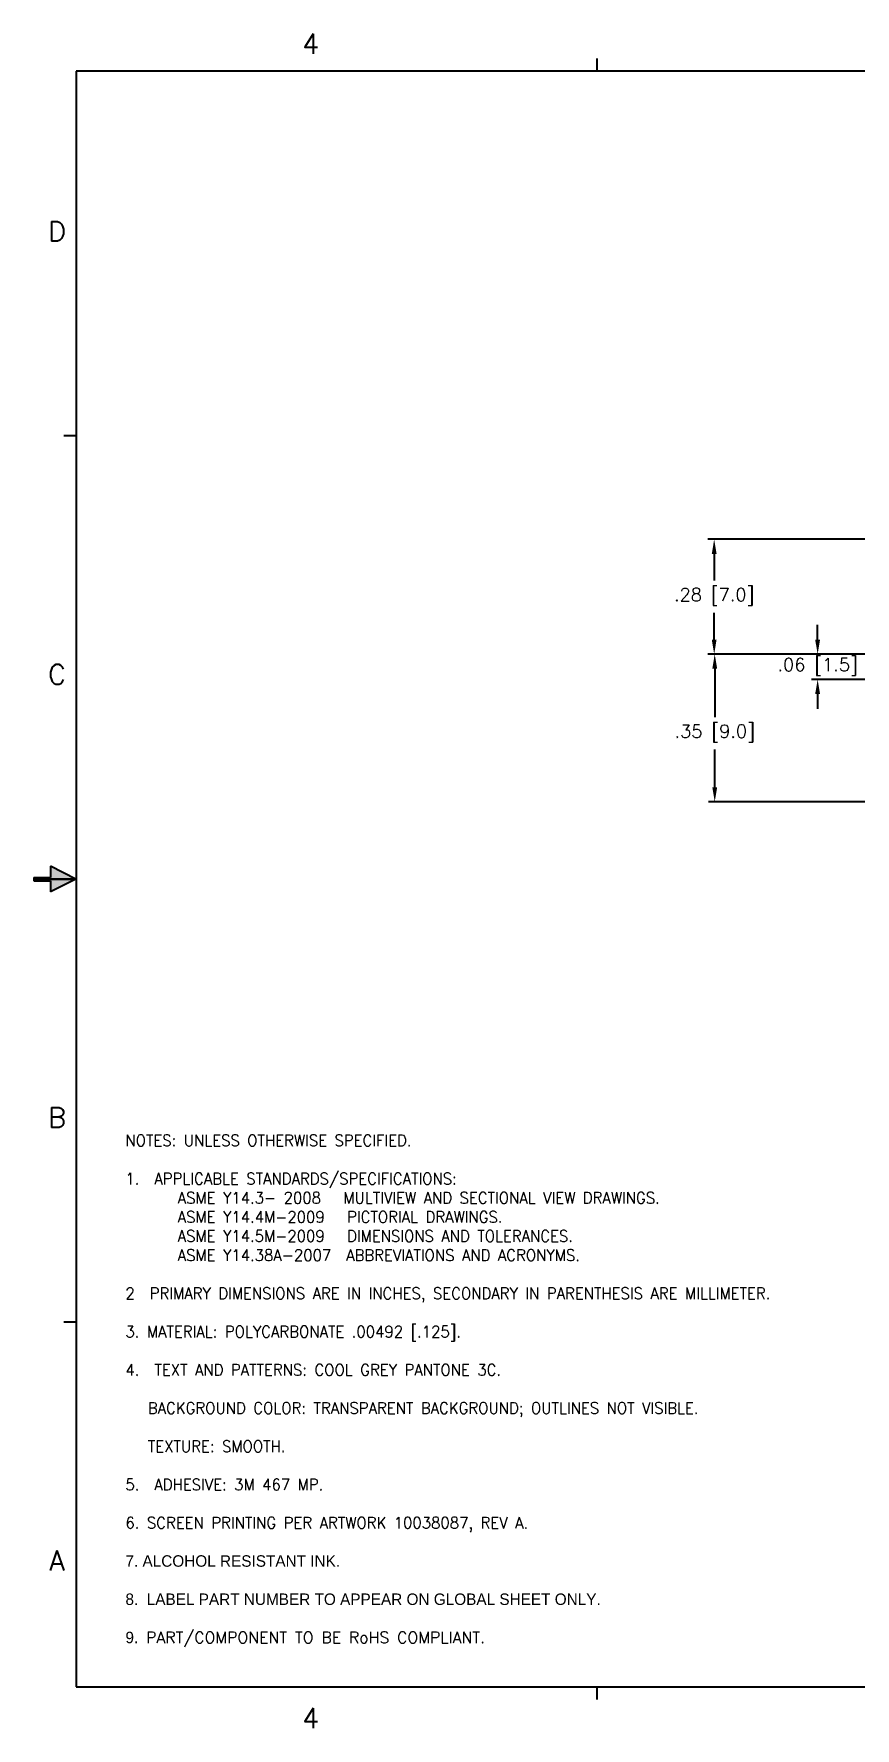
# Model space of a CAD drawing. Extents: x -2.1 to 19.7, y -0.3 to 16.
# Drawn here: x -2.09 to 5.79, y -0.3 to 15.96 of the extents above; entities that cross this region are included whole.
import ezdxf
from ezdxf.enums import TextEntityAlignment as Align

# ---------------------------------------------------------------- set-up
doc = ezdxf.new("R2010")
doc.units = 0
doc.header["$MEASUREMENT"] = 0
doc.header["$PDMODE"] = 3
doc.header["$PDSIZE"] = 0.06
doc.layers.get('0').update_dxf_attribs({"linetype": 'CONTINUOUS'})
doc.layers.get('Defpoints').update_dxf_attribs({"linetype": 'CONTINUOUS'})
for name, color, linetype in [('BRDR', 5, 'CONTINUOUS'), ('DIM', 7, 'CONTINUOUS'), ('OBJECT', 4, 'CONTINUOUS')]:
    doc.layers.add(name, color=color, linetype=linetype)
doc.styles.add('ROMANS', font='ROMANS.SHX')
doc.styles.add('SIMPLEX', font='SIMPLEX')
doc.styles.get("Standard").update_dxf_attribs({"font": 'ROMANS.SHX'})
doc.dimstyles.get("Standard").update_dxf_attribs({"dimtxt": 0.18, "dimasz": 0.18, "dimexe": 0.18, "dimexo": 0.0625, "dimgap": 0.09, "dimtad": 0, "dimtih": 1, "dimtoh": 1, "dimdec": 4, "dimzin": 0, "dimdsep": 46, "dimtxsty": 'Standard', "dimcen": 0.09, "dimadec": 0, "dimazin": 0, "dimtfac": 1, "dimtdec": 4, "dimtofl": 0, "dimtmove": 0, "dimatfit": 3, "dimfxl": 1, "dimtolj": 1, "dimtzin": 0, "dimarcsym": 0})

# ---------------------------------------------------------------- blocks, each defined once
blk = doc.blocks.new('AROW')
at = {"layer": 'BRDR'}
for p, q in [((-0.01, 0.25), (-0.01, 0.15)), ((-0.01, 0.25), (0.01, 0.25)), ((0.01, 0.25), (0.01, 0.15)), ((0, 0), (-0.077, 0.15)), ((-0.077, 0.15), (-0.01, 0.15)), ((0, 0.19), (0, 0)), ((0, 0), (0, 0.19)), ((0, 0), (0.077, 0.15)), ((0.01, 0.15), (0.077, 0.15))]:
    blk.add_line(p, q, dxfattribs=at)
for points in [[(-0.01, 0.25), (0.01, 0.25), (0.01, 0.15)], [(-0.01, 0.25), (-0.01, 0.15), (0.01, 0.15)], [(-0.077, 0.15), (0, 0), (-0.01, 0.15)], [(0.077, 0.15), (0, 0), (-0.01, 0.15)]]:
    blk.add_solid(points, dxfattribs=at)
blk = doc.blocks.new('ANSI_C1')
at = {"layer": 'OBJECT', "color": 5}
for p, q in [((5.5, 16.25), (5.5, 16.37)), ((0.5, 16.25), (0.5, 0.75)), ((21.5, 16.25), (0.5, 16.25)), ((0.5, 12.75), (0.38, 12.75)), ((0.5, 4.25), (0.38, 4.25)), ((0.5, 0.75), (21.5, 0.75)), ((5.5, 0.63), (5.5, 0.75))]:
    blk.add_line(p, q, dxfattribs=at)
at = {"layer": 'OBJECT', "color": 5, "xscale": -1.608466899655079, "yscale": 1.608466899655079, "zscale": 1.608466899655079, "rotation": 90}
blk.add_blockref('AROW', (0.495, 8.5), dxfattribs=at)
at = {"layer": 'DIM'}
for tag, height, style, p in [('REV', 0.121, 'ROMANS', (15.686, 15.558)), ('TITLE_1', 0.15, 'SIMPLEX', (16.953, 2.386)), ('DTOL_X', 0.14, 'SIMPLEX', (13.847, 2.237)), ('DTOL_XX', 0.14, 'SIMPLEX', (14.47, 2.237)), ('DTOL_XXX', 0.14, 'SIMPLEX', (15.109, 2.239)), ('TITLE_2', 0.15, 'SIMPLEX', (16.983, 2.145)), ('TITLE_3', 0.15, 'SIMPLEX', (16.98, 1.854)), ('HTOL', 0.14, 'SIMPLEX', (13.85, 1.597)), ('FTOL', 0.14, 'SIMPLEX', (14.469, 1.597)), ('ATOL', 0.14, 'SIMPLEX', (15.087, 1.597)), ('TITLE_4', 0.15, 'SIMPLEX', (16.982, 1.607)), ('D_SCALE', 0.14, 'SIMPLEX', (14.703, 1.349)), ('DWG-NO', 0.18, 'ROMANS', (19.752, 0.964))]:
    blk.add_attdef(tag, text='', height=height, dxfattribs=dict(at, style=style)).set_placement(p, align=Align.CENTER)
for tag, p, height, style in [('ECO#', (18.675, 15.559), 0.118, 'ROMANS'), ('INITIALS', (20.444, 15.558), 0.13, 'ROMANS'), ('DRAWN_BY', (16.151, 1.331), 0.09, 'SIMPLEX'), ('D_DATE', (17.739, 1.331), 0.09, 'SIMPLEX'), ('CHECKED', (16.138, 1.083), 0.09, 'ROMANS'), ('C_DATE', (17.724, 1.083), 0.09, 'ROMANS'), ('APPROVED', (16.138, 0.833), 0.09, 'ROMANS'), ('A_DATE', (17.724, 0.833), 0.09, 'ROMANS'), ('SHT_NO', (20.621, 0.785), 0.1, 'SIMPLEX')]:
    blk.add_attdef(tag, p, '', height=height, dxfattribs=dict(at, style=style))
at = {"layer": 'DIM', "style": 'ROMANS', "width": 4.32758}
blk.add_attdef('DATE', text='', height=0.116, dxfattribs=at).set_placement((19.627, 15.557), (20.152, 15.557), align=Align.FIT)
at = {"layer": 'DIM', "style": 'ROMANS'}
blk.add_attdef('ACAD_REF', text='', height=0.1, dxfattribs=at).set_placement((21.06, 1.378), align=Align.RIGHT)
at = {"layer": 'DIM', "color": 7, "style": 'ROMANS'}
blk.add_attdef('REV', text='', height=0.14, dxfattribs=at).set_placement((21.216, 0.987), align=Align.CENTER)
at = {"layer": 'OBJECT', "color": 5, "style": 'SIMPLEX'}
for s, p in [('4', (2.75, 16.417)), ('D', (0.315, 14.618)), ('C', (0.315, 10.368)), ('B', (0.315, 6.118)), ('A', (0.315, 1.868)), ('4', (2.75, 0.355))]:
    blk.add_text(s, height=0.19, dxfattribs=at).set_placement(p, align=Align.CENTER)
blk = doc.blocks.new('*D12')
at = {"layer": 'Defpoints', "color": 0, "transparency": 16777216}
for p in [(7.306, 10.005), (4.44, 8.589), (7.813, 8.589)]:
    blk.add_point(p, dxfattribs=at)
at = {"layer": 'DIM', "color": 0, "lineweight": -2, "transparency": 16777216}
for p, q in [((7.246, 10.005), (4.38, 10.005)), ((4.44, 9.865), (4.44, 9.4)), ((4.44, 8.729), (4.44, 9.09)), ((7.753, 8.589), (4.38, 8.589))]:
    blk.add_line(p, q, dxfattribs=at)
at = {"layer": 'DIM', "color": 0, "transparency": 16777216}
for points in [[(4.417, 9.865), (4.464, 9.865), (4.44, 10.005)], [(4.417, 8.729), (4.464, 8.729), (4.44, 8.589)]]:
    blk.add_solid(points, dxfattribs=at)
at = {"layer": 'DIM', "color": 0, "transparency": 16777216, "insert": (4.44, 9.245), "char_height": 0.125, "attachment_point": 5, "style": 'ROMANS'}
blk.add_mtext('\\A1;.35 [9.0]', dxfattribs=at)
blk = doc.blocks.new('*D13')
at = {"layer": 'Defpoints', "color": 0, "transparency": 16777216}
for p in [(5.428, 10.005), (7.246, 10.005), (8.121, 9.762)]:
    blk.add_point(p, dxfattribs=at)
at = {"layer": 'DIM', "color": 0, "lineweight": -2, "transparency": 16777216}
for p, q in [((5.428, 10.145), (5.428, 10.285)), ((7.186, 10.005), (5.368, 10.005)), ((8.061, 9.762), (5.368, 9.762)), ((5.428, 9.622), (5.428, 9.482))]:
    blk.add_line(p, q, dxfattribs=at)
at = {"layer": 'DIM', "color": 0, "transparency": 16777216}
for points in [[(5.404, 10.145), (5.451, 10.145), (5.428, 10.005)], [(5.404, 9.622), (5.451, 9.622), (5.428, 9.762)]]:
    blk.add_solid(points, dxfattribs=at)
at = {"layer": 'DIM', "color": 0, "transparency": 16777216, "insert": (5.428, 9.884), "char_height": 0.125, "attachment_point": 5, "style": 'ROMANS'}
blk.add_mtext('\\A1;.06 [1.5]', dxfattribs=at)
blk = doc.blocks.new('*D15')
at = {"layer": 'Defpoints', "color": 0, "transparency": 16777216}
for p in [(4.435, 11.107), (7.779, 11.107), (7.306, 10.005)]:
    blk.add_point(p, dxfattribs=at)
at = {"layer": 'DIM', "color": 0, "lineweight": -2, "transparency": 16777216}
for p, q in [((7.719, 11.107), (4.375, 11.107)), ((4.435, 10.967), (4.435, 10.712)), ((4.435, 10.145), (4.435, 10.401)), ((7.246, 10.005), (4.375, 10.005))]:
    blk.add_line(p, q, dxfattribs=at)
at = {"layer": 'DIM', "color": 0, "transparency": 16777216}
for points in [[(4.412, 10.967), (4.458, 10.967), (4.435, 11.107)], [(4.412, 10.145), (4.458, 10.145), (4.435, 10.005)]]:
    blk.add_solid(points, dxfattribs=at)
at = {"layer": 'DIM', "color": 0, "transparency": 16777216, "insert": (4.435, 10.556), "char_height": 0.125, "attachment_point": 5, "style": 'ROMANS'}
blk.add_mtext('\\A1;.28 [7.0]', dxfattribs=at)

msp = doc.modelspace()

# ---------------------------------------------------------------- block references
msp.add_blockref('ANSI_C1', (-2.187, -0.652))

# ---------------------------------------------------------------- texts
at = {"color": 7, "linetype": 'Continuous', "insert": (-1.215, 5.395), "char_height": 0.12, "attachment_point": 1, "style": 'ROMANS'}
msp.add_mtext('{\\Fromans|c0;\\H0.91667x;\\W0.95;\\C256;NOTES: UNLESS OTHERWISE SPECIFIED.\\P\\P1.  APPLICABLE STANDARDS/SPECIFICATIONS:\\P       ASME Y14.3- 2008   MULTIVIEW AND SECTIONAL VIEW DRAWINGS.\\P       ASME Y14.4M-2009   PICTORIAL DRAWINGS.\\P       ASME Y14.5M-2009   DIMENSIONS AND TOLERANCES.\\P       ASME Y14.38A-2007  ABBREVIATIONS AND ACRONYMS.\\P\\P2  PRIMARY DIMENSIONS ARE IN INCHES, SECONDARY IN PARENTHESIS ARE MILLIMETER.\\P\\P3. MATERIAL: POLYCARBONATE .00492 [.125].\\P\\P4.  TEXT AND PATTERNS: COOL GREY PANTONE 3C.\\P\\P   BACKGROUND COLOR: TRANSPARENT BACKGROUND; OUTLINES NOT VISIBLE. \\P  \\P   TEXTURE: SMOOTH. \\P\\P5.  ADHESIVE: 3M 467 MP.\\P\\P6. SCREEN PRINTING PER ARTWORK 10038087, REV A.\\P\\Fq:\\fonts\\romans|c0;\\W1;\\P7. ALCOHOL RESISTANT INK.\\P\\P8.  LABEL PART NUMBER TO APPEAR ON GLOBAL SHEET ONLY.\\P\\P9.\\Fromans|c0; PART/COMPONENT TO BE RoHS COMPLIANT.\\Fq:\\fonts\\romans|c0;\\H1.0909x;     }', dxfattribs=at)

# ---------------------------------------------------------------- dimensions: what is measured, and where the dimension line sits
at = {"layer": 'DIM'}
dim = msp.add_linear_dim(base=(4.435, 11.107), p1=(7.306, 10.005), p2=(7.779, 11.107), angle=90, dimstyle='Standard', override={"dimtxt": 0.125, "dimasz": 0.14, "dimexe": 0.06, "dimexo": 0.06, "dimgap": 0.06, "dimdec": 2, "dimlfac": 0.25, "dimzin": 4, "dimtxsty": 'ROMANS', "dimcen": 0, "dimdle": 0.35, "dimtdec": 2, "dimtix": 1, "dimatfit": 0, "dimtzin": 4}, dxfattribs=at)
dim.commit()
dim.dimension.update_dxf_attribs({"geometry": '*D15', "text_midpoint": (4.435, 10.556)})
for base, p1, p2, picture, middle in [((5.428, 10.005), (8.121, 9.762), (7.246, 10.005), '*D13', (5.428, 9.884)), ((4.44, 8.589), (7.306, 10.005), (7.813, 8.589), '*D12', (4.44, 9.245))]:
    dim = msp.add_linear_dim(base=base, p1=p1, p2=p2, angle=90, dimstyle='Standard', override={"dimtxt": 0.125, "dimasz": 0.14, "dimexe": 0.06, "dimexo": 0.06, "dimgap": 0.06, "dimdec": 2, "dimlfac": 0.25, "dimzin": 4, "dimtxsty": 'ROMANS', "dimcen": 0, "dimdle": 0.35, "dimtdec": 2, "dimtix": 1, "dimatfit": 0, "dimtzin": 4}, dxfattribs=at)
    dim.commit()
    dim.dimension.update_dxf_attribs({"geometry": picture, "text_midpoint": middle, "dimtype": 160})

doc.saveas('drawing.dxf')
